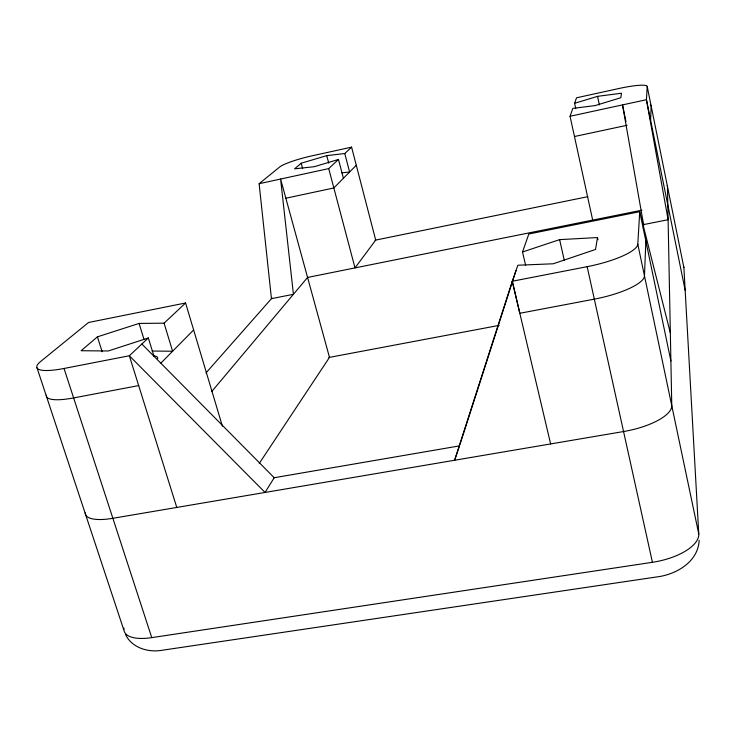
<?xml version="1.0" encoding="UTF-8"?>
<svg xmlns="http://www.w3.org/2000/svg" width="736" height="736" viewBox="0 0 736 736"><rect width="100%" height="100%" fill="white"/><g stroke="black" fill="none" stroke-linecap="round" stroke-linejoin="round"><path stroke-width="1.1" d="M645.849 241.022L644.478 275.954A48.843 12.862 -12.4 0 1 594.32 299.147L519.828 313.278L512.274 281.244L517.886 265.227L553.233 263.782L595.525 249.458L597.503 237.562L559.627 239.623L522.523 251.997L525.624 265.328M650.596 120.244L651.158 105.993A29.274 4.545 -12.7 0 0 650.228 104.99M643.43 228.086L643.65 223.496M37.012 367.853L124.421 631.801A44.243 17.13 -20 0 0 151.763 637.624L652.436 562.304A46.488 20.249 -11 0 0 698.777 534.014L637.79 244.159L639.731 211.692L528.825 233.984L522.523 251.997M575.754 108.652L574.595 103.298L576.518 97.805L619.234 88.44A29.385 4.186 -12.8 0 1 647.211 86.526L646.429 99.71L668.113 219.714L643.595 224.59L622.518 104.898L625.986 121.624M699.163 540.298C698.243 561.899 676.034 574.687 656.659 576.95L162.472 650.21C148.598 652.749 132.02 648.103 125.562 634.561M637.79 244.159A49.137 11.896 -12.5 0 1 587.153 266.671L512.274 281.244L454.609 460.248L459.522 445.878M459.871 444.792L515.973 270.682M592.682 220.092L570.05 116.27L572.82 108.385L595.102 105.588L620.798 97.741L621.552 93.214L597.54 96.342L574.595 103.298M259.265 463.422L329.489 357.365L280.591 179.05L293.425 294.299L271.455 298.669L259.118 183.706L279.772 166.906A27.784 3.855 -14.6 0 1 312.092 155.811L351.587 147.145L375.7 240.092L355.01 267.904L328.725 168.608L338.477 159.454L343.418 178.278M211.683 391.607L307.574 277.444M206.025 372.904L271.998 298.052M160.982 363.004L193.642 329.94M356.288 165.241L333.84 187.965L285.706 198.26M153.934 356.123L148.341 337.953L129.352 355.764L64.032 368.469A46.57 9.982 -17.2 0 1 40.701 361.431L88.559 322.488L185.582 302.984L222.392 426.208M148.341 337.953L108.284 350.98L81.116 350.722L97.419 336.84L139.086 323.435L164.082 323.168L185.582 302.984M338.477 159.454L314.364 166.686L294.612 168.838L301.18 163.236L326.738 155.618L344.779 153.539L351.587 147.145M259.118 183.706L328.725 168.608M570.05 116.27L646.429 99.71L685.161 290.315M574.466 136.519L627.09 125.267M375.02 240.23L587.751 196.687M307.777 277.408L641.939 210.183M138.69 385.581L73.628 397.928A46.313 10.81 -17.4 0 1 46.322 395.296M328.872 357.475L499.128 325.386M273.829 477.793L459.384 445.906M341.716 172.831L349.6 172.012L344.779 153.539M152.15 351.044L172.61 351.238L164.082 323.168M141.864 344.025L274.206 477.728L265.043 492.448L129.352 355.764L176.778 507.444M64.032 368.469L151.763 637.624M97.419 336.84L102.166 351.771M139.086 323.435L143.998 339.342M301.18 163.236L302.634 168.636M326.738 155.618L328.725 163.134M670.349 332.994L639.731 211.692L670.901 360.99M512.274 281.244L550.629 443.937M559.627 239.623L564.346 260.608M587.153 266.671L652.436 562.304M597.503 237.562L597.982 239.743M597.54 96.342L599.352 104.88M647.211 86.526L683.891 267.573L698.777 534.014M85.256 512.891A45.264 14.067 -18.7 0 0 112.866 518.3L623.558 431.544A47.656 16.68 -11.7 0 0 671.775 405.711L667.451 186.429A28.842 6.017 -12.2 0 0 667.193 185.684M153.76 355.828A25.843 6.008 -17 0 1 157.596 358.607M683.597 266.634A28.41 7.452 -11.7 0 1 683.891 267.573M123.896 629.593A44.243 17.13 -20 0 1 123.952 627.992"/></g></svg>
